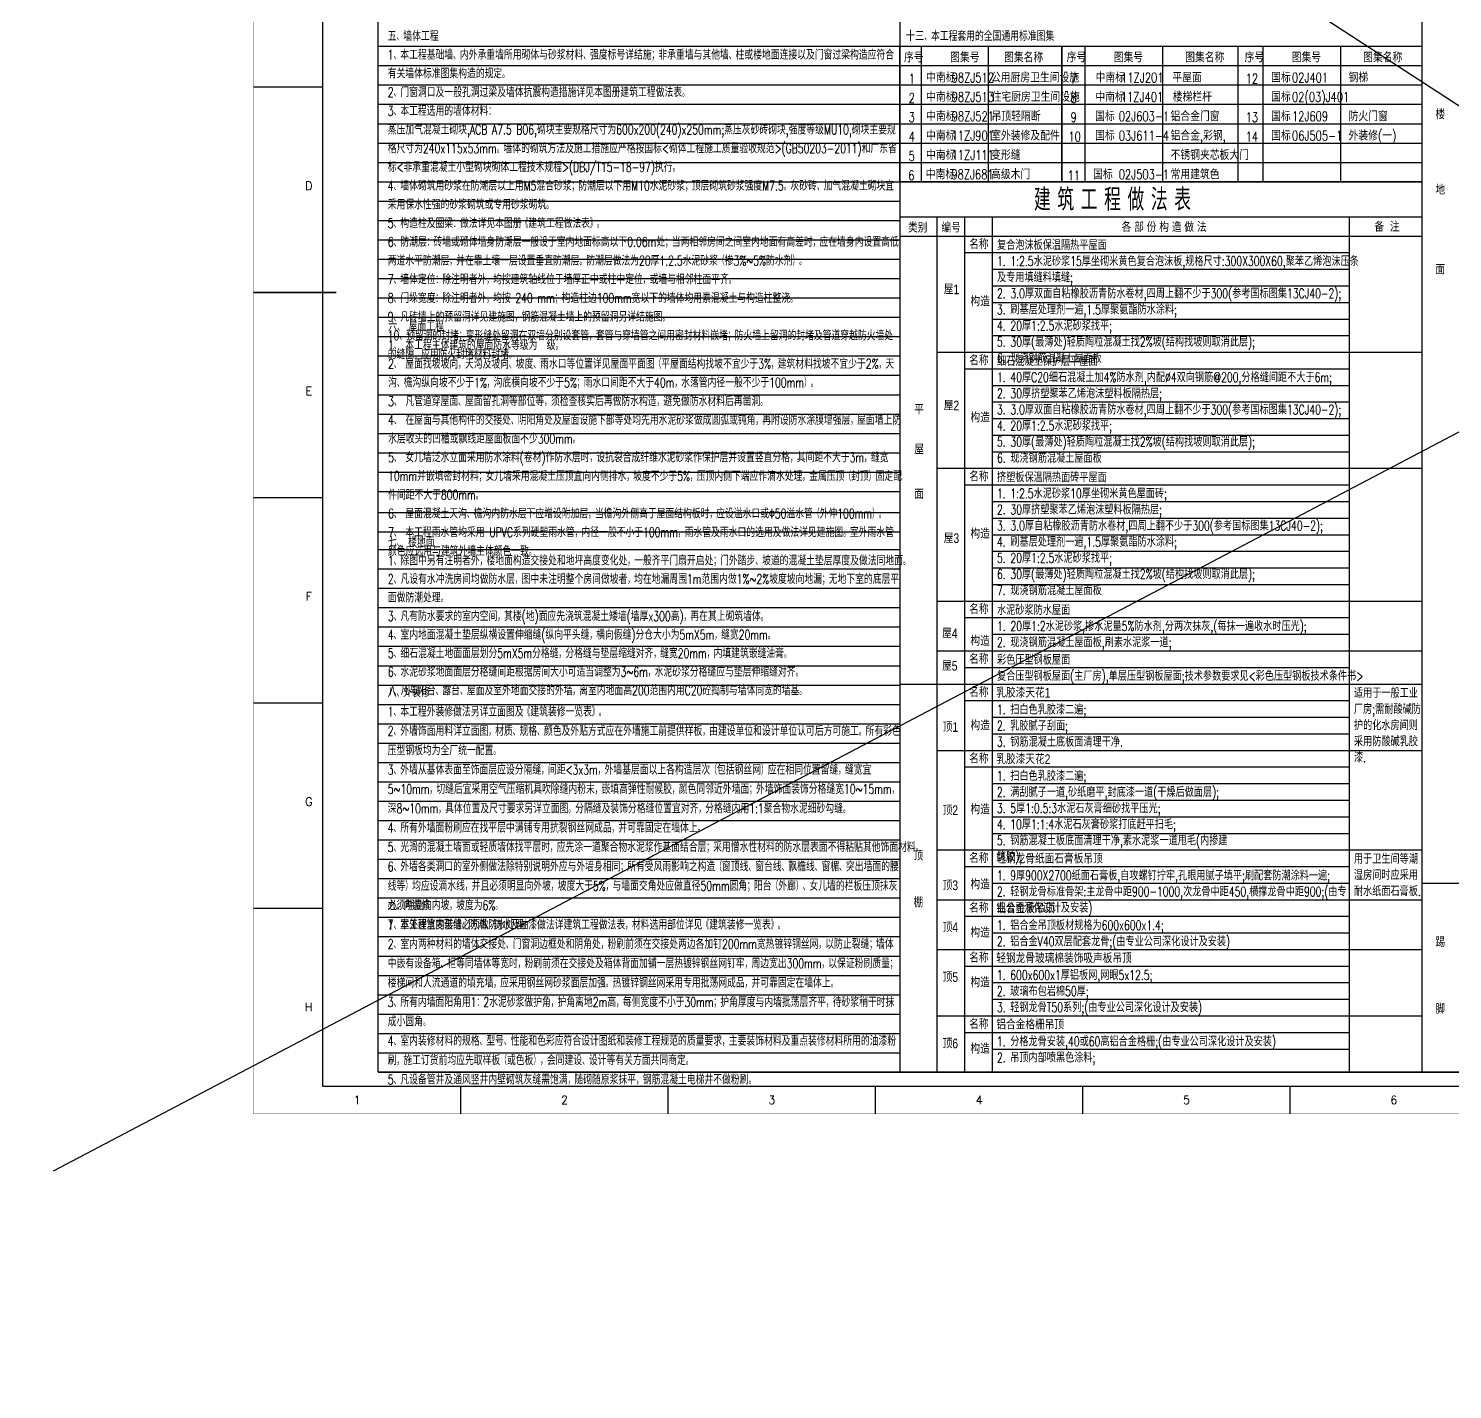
# Model space of a CAD drawing. Header units: millimetres. Extents: x 520869 to 643785, y -152849 to 11200.
# Drawn here: x 520869 to 572383, y -68973 to -19754 of the extents above; entities that cross this region are included whole.
import ezdxf
from ezdxf.enums import TextEntityAlignment as Align

# ---------------------------------------------------------------- set-up
doc = ezdxf.new("R2010")
doc.units = ezdxf.units.MM
doc.header["$LTSCALE"] = 1000
doc.layers.get('0').update_dxf_attribs({"color": 8})
for name, color, linetype in [('-人员定位', 6, 'Continuous'), ('55', 8, 'Continuous'), ('PUB_TEXT', 8, 'Continuous'), ('工程做法表', 8, 'Continuous')]:
    doc.layers.add(name, color=color, linetype=linetype)
doc.styles.add('BIGFONT', font='haiwenrs.shx', dxfattribs={"width": 0.8, "bigfont": 'haiwenhz.shx'})
doc.styles.add('HZ', font='geditxt.shx', dxfattribs={"width": 0.75, "bigfont": 'hzfs_1.shx'})
doc.styles.get("Standard").update_dxf_attribs({"font": 'txt', "bigfont": 'gbcbig.shx'})

# ---------------------------------------------------------------- blocks, each defined once
blk = doc.blocks.new('GEDI_WK_A11')
at = {"color": 3}
for p, q in [((25, 371.25), (0, 371.25)), ((25, 297), (0, 297)), ((25, 222.75), (0, 222.75)), ((25, 148.5), (0, 148.5)), ((25, 74.25), (0, 74.25)), ((75, 0), (75, 10)), ((150, 0), (150, 10)), ((225, 0), (225, 10)), ((300, 0), (300, 10)), ((375, 0), (375, 10))]:
    blk.add_line(p, q, dxfattribs=at)
blk.add_lwpolyline([(0, 0, 0.1, 0.1, 0), (1050, 0, 0.1, 0.1, 0), (1050, 594, 0.1, 0.1, 0), (0, 594, 0.1, 0.1, 0)], format="xyseb", close=True, dxfattribs=at)
blk.add_lwpolyline([(25, 10), (1040, 10), (1040, 584), (25, 584)], close=True, dxfattribs=at)
blk.add_lwpolyline([(30, 297, 0.5, 0.5, 0), (0, 297, 0.5, 0.5, 0)], format="xyseb", dxfattribs=at)
for s, p in [('D', (20, 334.12)), ('E', (20, 259.88)), ('F', (20, 185.62)), ('G', (20, 111.38)), ('H', (20, 37.12))]:
    blk.add_text(s, height=3, dxfattribs=at).set_placement(p, align=Align.CENTER)
for s, p in [('1', (37.5, 5)), ('2', (112.5, 5)), ('3', (187.5, 5)), ('4', (262.5, 5)), ('5', (337.5, 5)), ('6', (412.5, 5))]:
    blk.add_text(s, height=3, dxfattribs=at).set_placement(p, align=Align.MIDDLE)

msp = doc.modelspace()

# ---------------------------------------------------------------- linework, layer by layer
at = {"layer": '-人员定位'}
for p, q in [((520869.1, 11200.5), (643785.5, -68973.2)), ((521772.9, -61068.7), (643785.5, 3070.2))]:
    msp.add_line(p, q, dxfattribs=at)
at = {"layer": '55', "const_width": 12.8}
for points in [[(538098.8, -31107.8), (538167.2, -31107.8)], [(538098.8, -31349.2), (538167.2, -31349.2)], [(538132.1, -31107.8), (538132.1, -31349.2)], [(538193.6, -31107.8), (538261.9, -31107.8)], [(538193.6, -31349.2), (538261.9, -31349.2)], [(538226.8, -31107.8), (538226.8, -31349.2)]]:
    msp.add_lwpolyline(points, dxfattribs=at)
at = {"layer": '工程做法表'}
for p, q in [((553166.9, -20396.3), (553166.9, -25296.3)), ((555587.2, -20396.3), (555587.2, -25296.3)), ((559087, -20396.3), (559087, -25296.3)), ((561887.6, -20396.3), (561887.6, -25296.3)), ((565524.9, -20396.3), (565524.9, -25296.3)), ((568325.5, -20396.3), (568325.5, -25296.3)), ((552394.6, -25296.3), (571275.3, -25296.3))]:
    msp.add_line(p, q, dxfattribs=at)
at = {"layer": '工程做法表', "const_width": 50}
for points in [[(533509.7, -2196.3), (587438.4, -2196.3), (587438.4, -57496.3), (571275.3, -57496.3)], [(533509.7, -2196.3), (587438.4, -2196.3), (587438.4, -57496.3), (571275.3, -57496.3)], [(533514, -2196.3), (533514, -57496.3)], [(552394.6, -2196.3), (552394.6, -57496.3)], [(571275.3, -2196.3), (571275.3, -57496.3)], [(552394.6, -25296.3), (571275.3, -25296.3)], [(533509.7, -57496.3), (571275.3, -57496.3)]]:
    msp.add_lwpolyline(points, dxfattribs=at)
at = {"layer": '工程做法表'}
for points in [[(533509.7, -20396.3), (571275.3, -20396.3)], [(564613, -20396.3), (564613, -25296.3)], [(533509.7, -21096.3), (571275.3, -21096.3)], [(533509.7, -21796.3), (571275.3, -21796.3)], [(533509.7, -22496.3), (552394.6, -22496.3)], [(552394.6, -22496.3), (571275.3, -22496.3)], [(533509.7, -23196.3), (552394.6, -23196.3)], [(552394.6, -23196.3), (571275.3, -23196.3)], [(533509.7, -23896.3), (552394.6, -23896.3)], [(552394.6, -23896.3), (571275.3, -23896.3)], [(533509.7, -24596.3), (552394.6, -24596.3)], [(552394.6, -24596.3), (571275.3, -24596.3)], [(533509.7, -25296.3), (552394.6, -25296.3)], [(533509.7, -25996.3), (552394.6, -25996.3)], [(533509.7, -26696.3), (552394.6, -26696.3)], [(552394.6, -26559.9), (571275.3, -26559.9)], [(553732.6, -26559.9), (553732.6, -57496.3)], [(554732.6, -26559.9), (554732.6, -57496.3)], [(555732.6, -26559.9), (555732.6, -57496.3)], [(568648, -26559.9), (568648, -57496.3)], [(552394.6, -27259.9), (571275.3, -27259.9)], [(533509.7, -27396.3), (552394.6, -27396.3)], [(533509.7, -28096.3), (552394.6, -28096.3)], [(554732.6, -27859.9), (568648, -27859.9)], [(533509.7, -28796.3), (552394.6, -28796.3)], [(555732.6, -28459.9), (568648, -28459.9)], [(555732.6, -29059.9), (568648, -29059.9)], [(533509.7, -29496.3), (552394.6, -29496.3)], [(555732.6, -29659.9), (568648, -29659.9)], [(533509.7, -30196.3), (552394.6, -30196.3)], [(555732.6, -30259.9), (568648, -30259.9)], [(533509.7, -30896.3), (552394.6, -30896.3)], [(555732.6, -30859.9), (568648, -30859.9)], [(533509.7, -31596.3), (552394.6, -31596.3)], [(553732.6, -31459.9), (571275.3, -31459.9)], [(533509.7, -32296.3), (552394.6, -32296.3)], [(554732.6, -32059.9), (568648, -32059.9)], [(555732.6, -32659.9), (568648, -32659.9)], [(533509.7, -32996.3), (552394.6, -32996.3)], [(555732.6, -33259.9), (568648, -33259.9)], [(533509.7, -33696.3), (552394.6, -33696.3)], [(533509.7, -33696.3), (552394.6, -33696.3)], [(555732.6, -33859.9), (568648, -33859.9)], [(533509.7, -34396.3), (552394.6, -34396.3)], [(555732.6, -34459.9), (568648, -34459.9)], [(533509.7, -35096.3), (552394.6, -35096.3)], [(555732.6, -35059.9), (568648, -35059.9)], [(533509.7, -35796.3), (552394.6, -35796.3)], [(553732.6, -35659.9), (571275.3, -35659.9)], [(533509.7, -36496.3), (552394.6, -36496.3)], [(554732.6, -36259.9), (568648, -36259.9)], [(555732.6, -36859.9), (568648, -36859.9)], [(533509.7, -37261.1), (552394.6, -37261.1)], [(555732.6, -37459.9), (568648, -37459.9)], [(533509.7, -37961.1), (552394.6, -37961.1)], [(555732.6, -38059.9), (568648, -38059.9)], [(533509.7, -38596.3), (552394.6, -38596.3)], [(555732.6, -38659.9), (568648, -38659.9)], [(533509.7, -39296.3), (552394.6, -39296.3)], [(555732.6, -39259.9), (568648, -39259.9)], [(533509.7, -39996.3), (552394.6, -39996.3)], [(555732.6, -39859.9), (568648, -39859.9)], [(553732.6, -40459.9), (571275.3, -40459.9)], [(533509.7, -40696.3), (552394.6, -40696.3)], [(554732.6, -41059.9), (568648, -41059.9)], [(533509.7, -41396.3), (552394.6, -41396.3)], [(555732.6, -41659.9), (568648, -41659.9)], [(533509.7, -42096.3), (552394.6, -42096.3)], [(553732.6, -42259.9), (571275.3, -42259.9)], [(533509.7, -42796.3), (552394.6, -42796.3)], [(554732.6, -42859.9), (568648, -42859.9)], [(533509.7, -43496.3), (552394.6, -43496.3)], [(552394.6, -43459.9), (571275.3, -43459.9)], [(533509.7, -44196.3), (552394.6, -44196.3)], [(554732.6, -44059.9), (568648, -44059.9)], [(555732.6, -44659.9), (568648, -44659.9)], [(533509.7, -44896.3), (552394.6, -44896.3)], [(555732.6, -45259.9), (568648, -45259.9)], [(533509.7, -45596.3), (552394.6, -45596.3)], [(533509.7, -46296.3), (552394.6, -46296.3)], [(553732.6, -45859.9), (571275.3, -45859.9)], [(554732.6, -46459.9), (568648, -46459.9)], [(533509.7, -46996.3), (552394.6, -46996.3)], [(555732.6, -47059.9), (568648, -47059.9)], [(533509.7, -47696.3), (552394.6, -47696.3)], [(555732.6, -47659.9), (568648, -47659.9)], [(533509.7, -48396.3), (552394.6, -48396.3)], [(555732.6, -48259.9), (568648, -48259.9)], [(555732.6, -48859.9), (568648, -48859.9)], [(533509.7, -49096.3), (552394.6, -49096.3)], [(533509.7, -49796.3), (552394.6, -49796.3)], [(553732.6, -49459.9), (571275.3, -49459.9)], [(554732.6, -50059.9), (568648, -50059.9)], [(533509.7, -50496.3), (552394.6, -50496.3)], [(555732.6, -50659.9), (568648, -50659.9)], [(571275.3, -50659.9), (587438.4, -50659.9)], [(533509.7, -51196.3), (552394.6, -51196.3)], [(553732.6, -51259.9), (571275.3, -51259.9)], [(533505.5, -51896.3), (552394.6, -51896.3)], [(554732.6, -51859.9), (568648, -51859.9)], [(555732.6, -51859.9), (568648, -51859.9)], [(555732.6, -52459.9), (568648, -52459.9)], [(555732.6, -52459.9), (568648, -52459.9)], [(533509.7, -52596.3), (552394.6, -52596.3)], [(533509.7, -53296.3), (552394.6, -53296.3)], [(553732.6, -53059.9), (571275.3, -53059.9)], [(533509.7, -53996.3), (552394.6, -53996.3)], [(533509.7, -53996.3), (552394.6, -53996.3)], [(554732.6, -53659.9), (568648, -53659.9)], [(555732.6, -53659.9), (568648, -53659.9)], [(555732.6, -54259.9), (568648, -54259.9)], [(533509.7, -54696.3), (552394.6, -54696.3)], [(533509.7, -54696.3), (552394.6, -54696.3)], [(555732.6, -54859.9), (568648, -54859.9)], [(555732.6, -54859.9), (568648, -54859.9)], [(533509.7, -55396.3), (552394.6, -55396.3)], [(553732.6, -55459.9), (571275.3, -55459.9)], [(533509.7, -56096.3), (552394.6, -56096.3)], [(554732.6, -56059.9), (568648, -56059.9)], [(555732.6, -56059.9), (568648, -56059.9)], [(555732.6, -56659.9), (568648, -56659.9)], [(533509.7, -56796.3), (552394.6, -56796.3)]]:
    msp.add_lwpolyline(points, dxfattribs=at)
for points in [[(552394.6, -20396.3), (558254, -20396.3), (558254, -25296.3), (552394.6, -25296.3)], [(558254, -20396.3), (571275.3, -20396.3), (571275.3, -25296.3), (558254, -25296.3)]]:
    msp.add_lwpolyline(points, close=True, dxfattribs=at)

# ---------------------------------------------------------------- block references
at = {"xscale": 100, "yscale": 100, "zscale": 100}
msp.add_blockref('GEDI_WK_A11', (529009.7, -59001.6), dxfattribs=at)

# ---------------------------------------------------------------- texts
at = {"layer": 'PUB_TEXT', "linetype": 'Continuous'}
for s, style, width, p in [('序号', 'HZ', 0.75, (552541.4, -20974.7)), ('图集号', 'HZ', 0.75, (554208.4, -20974.7)), ('图集名称', 'HZ', 0.75, (556159.4, -20974.7)), ('序号', 'HZ', 0.75, (558425.2, -20974.7)), ('图集号', 'HZ', 0.75, (560128.6, -20974.7)), ('图集名称', 'HZ', 0.75, (562713.2, -20974.7)), ('序号', 'HZ', 0.75, (564863, -20974.7)), ('图集号', 'HZ', 0.75, (566566.4, -20974.7)), ('图集名称', 'HZ', 0.75, (569151.1, -20974.7)), ('1', 'HZ', 0.75, (552709.3, -21739.5)), ('中南标', 'HZ', 0.75, (553340.6, -21703.7)), ('98ZJ512', 'HZ', 0.75, (554265.9, -21703.7)), ('公用厨房卫生间设施', 'HZ', 0.75, (555684.7, -21703.7)), ('7', 'HZ', 0.75, (558568.7, -21739.5)), ('中南标', 'HZ', 0.75, (559472.2, -21703.7)), ('11ZJ201', 'HZ', 0.75, (560397.5, -21703.7)), ('平屋面', 'HZ', 0.75, (562248.7, -21703.7)), ('12', 'HZ', 0.75, (564898.1, -21739.5)), ('国标', 'HZ', 0.75, (565821.6, -21703.7)), ('02J401', 'HZ', 0.75, (566577, -21703.7)), ('钢梯', 'HZ', 0.75, (568622.2, -21703.7)), ('2', 'HZ', 0.75, (552709.3, -22439.5)), ('中南标', 'HZ', 0.75, (553340.6, -22403.7)), ('98ZJ513', 'HZ', 0.75, (554265.9, -22403.7)), ('住宅厨房卫生间设施', 'HZ', 0.75, (555709.4, -22403.7)), ('8', 'HZ', 0.75, (558567.7, -22439.5)), ('中南标', 'HZ', 0.75, (559462.7, -22403.7)), ('11ZJ401', 'HZ', 0.75, (560387.9, -22403.7)), ('楼梯栏杆', 'HZ', 0.75, (562263.2, -22403.7)), ('国标', 'HZ', 0.75, (565821.6, -22403.7)), ('02(03)J401', 'HZ', 0.75, (566577, -22403.7)), ('3', 'HZ', 0.75, (552709.3, -23139.5)), ('中南标', 'HZ', 0.75, (553340.6, -23103.7)), ('98ZJ521', 'HZ', 0.75, (554265.9, -23103.7)), ('吊顶轻隔断', 'HZ', 0.75, (555709.4, -23103.7)), ('9', 'HZ', 0.75, (558567.7, -23139.5)), ('国标', 'HZ', 0.75, (559455.9, -23103.7)), ('02J603-1', 'HZ', 0.75, (560309, -23103.7)), ('铝合金门窗', 'HZ', 0.75, (562184.3, -23103.7)), ('13', 'HZ', 0.75, (564898.1, -23139.5)), ('国标', 'HZ', 0.75, (565821.6, -23103.7)), ('12J609', 'HZ', 0.75, (566577, -23103.7)), ('防火门窗', 'HZ', 0.75, (568622.2, -23103.7)), ('4', 'HZ', 0.75, (552709.3, -23839.5)), ('中南标', 'HZ', 0.75, (553337.7, -23803.7)), ('11ZJ901', 'HZ', 0.75, (554263, -23803.7)), ('室外装修及配件', 'HZ', 0.75, (555693.6, -23803.7)), ('10', 'HZ', 0.75, (558489.7, -23839.5)), ('国标', 'HZ', 0.75, (559455.9, -23803.7)), ('03J611-4', 'HZ', 0.75, (560309, -23803.7)), ('铝合金,彩钢,', 'HZ', 0.75, (562184.3, -23803.7)), ('14', 'HZ', 0.75, (564898.1, -23839.5)), ('国标', 'HZ', 0.75, (565821.6, -23803.7)), ('06J505-1', 'HZ', 0.75, (566577, -23803.7)), ('外装修(一)', 'HZ', 0.75, (568622.2, -23803.7)), ('5', 'HZ', 0.75, (552709.3, -24539.5)), ('中南标', 'HZ', 0.75, (553337.7, -24503.7)), ('11ZJ111', 'HZ', 0.75, (554263, -24503.7)), ('变形缝', 'HZ', 0.75, (555693.6, -24503.7)), ('不锈钢夹芯板大门', 'HZ', 0.75, (562184.3, -24503.7)), ('6', 'HZ', 0.75, (552693.1, -25239.5)), ('中南标', 'HZ', 0.75, (553328.6, -25203.7)), ('98ZJ681', 'HZ', 0.75, (554253.9, -25203.7)), ('高级木门', 'HZ', 0.75, (555689.2, -25203.7)), ('11', 'HZ', 0.75, (558460.2, -25239.5)), ('国标', 'HZ', 0.75, (559383.8, -25203.7)), ('02J503-1', 'HZ', 0.75, (560309, -25203.7)), ('常用建筑色', 'HZ', 0.75, (562184.3, -25203.7)), ('各 部 份 构 造 做 法', 'BIGFONT', 0.8, (560412.4, -27111.6)), ('构造', 'HZ', 0.8, (554945.2, -29797.2)), ('构造', 'BIGFONT', 0.8, (554945.2, -33997.2)), ('构造', 'BIGFONT', 0.8, (554945.2, -38197.2)), ('构造', 'BIGFONT', 0.8, (554945.2, -42077.7)), ('乳胶漆天花1', 'BIGFONT', 0.8, (555879.7, -43950)), ('构造', 'BIGFONT', 0.8, (554945.2, -45135.8)), ('乳胶漆天花2', 'BIGFONT', 0.8, (555879.7, -46350)), ('构造', 'BIGFONT', 0.8, (554945.2, -48169.5)), ('轻钢龙骨纸面石膏板吊顶', 'BIGFONT', 0.8, (555879.7, -49950)), ('构造', 'BIGFONT', 0.8, (554945.2, -50881.5)), ('铝合金板吊顶', 'BIGFONT', 0.8, (555879.7, -51750)), ('构造', 'BIGFONT', 0.8, (554945.2, -52624.8)), ('轻钢龙骨玻璃棉装饰吸声板吊顶', 'BIGFONT', 0.8, (555879.7, -53550)), ('构造', 'BIGFONT', 0.8, (554945.2, -54424.8)), ('铝合金格栅吊顶', 'BIGFONT', 0.8, (555879.7, -55950)), ('构造', 'BIGFONT', 0.8, (554945.2, -56824.8))]:
    msp.add_text(s, height=350, dxfattribs=dict(at, style=style, width=width)).set_placement(p)
at = {"layer": 'PUB_TEXT', "linetype": 'Continuous', "style": 'BIGFONT', "width": 0.8}
for s, p in [('楼', (571940.6, -23034.1)), ('地', (571940.6, -25761.4)), ('类别', (553035.9, -27130.8)), ('编号', (554244.2, -27130.8)), ('备  注', (570013.3, -27100)), ('名称', (555248.7, -27730.8)), ('面', (571940.6, -28646.4)), ('屋1', (554258.6, -29362)), ('名称', (555248.7, -31930.8)), ('平', (553087.4, -33709.8)), ('屋2', (554258.6, -33562)), ('屋', (553087.4, -35149.1)), ('名称', (555248.7, -36130.8)), ('面', (553087.4, -36766.9)), ('屋3', (554258.6, -38362)), ('名称', (555248.7, -40930.8)), ('屋4', (554197.1, -41806.7)), ('屋5', (554197.1, -42976.6)), ('名称', (555248.7, -42730.8)), ('名称', (555248.7, -43930.8)), ('顶1', (554218.1, -45189.6)), ('名称', (555248.7, -46330.8)), ('顶2', (554218.1, -48201.5)), ('顶', (553060, -49841.3)), ('名称', (555248.7, -49930.8)), ('顶3', (554218.1, -50913.5)), ('棚', (553060, -51529.9)), ('名称', (555248.7, -51730.8)), ('顶4', (554218.1, -52432.9)), ('踢', (571940.6, -52970.8)), ('名称', (555248.7, -53530.8)), ('顶5', (554218.1, -54232.9)), ('脚', (571940.6, -55383.3)), ('名称', (555248.7, -55930.8)), ('顶6', (554218.1, -56632.9))]:
    msp.add_text(s, height=350, dxfattribs=at).set_placement(p, align=Align.CENTER)
at = {"layer": 'PUB_TEXT', "style": 'BIGFONT', "width": 0.8}
msp.add_text('建 筑 工 程 做 法 表 ', height=800, dxfattribs=at).set_placement((557239.9, -26342.9))
at = {"layer": 'PUB_TEXT', "linetype": 'Continuous', "char_height": 350, "attachment_point": 1}
for s, insert, width, line_spacing_factor, style in [('{\\W0.7;五\\Fgbenor,gbcbig|c134;、\\Fgeditxt,dxt|c134;墙体工程\\P1\\Fgbenor,gbcbig|c134;、\\Fgeditxt,dxt|c134;本工程基础墙\\Fgbenor,gbcbig|c134;、\\Fgeditxt,dxt|c134;内外承重墙所用砌体与砂浆材料\\Fgbenor,gbcbig|c134;、\\Fgeditxt,dxt|c134;强度标号详结施\\Fgbenor,gbcbig|c134;；\\Fgeditxt,dxt|c134;非承重墙与其他墙\\Fgbenor,gbcbig|c134;、\\Fgeditxt,dxt|c134;柱或楼地面连接以及门窗过梁构造应符合有关墙体标准图集构造的规定\\Fgbenor,gbcbig|c134;。\\Fgeditxt,dxt|c134;\\P2\\Fgbenor,gbcbig|c134;、\\Fgeditxt,dxt|c134;门窗洞口及一般孔洞过梁及墙体抗震构造措施详见本图册建筑工程做法表\\Fgbenor,gbcbig|c134;。\\Fgeditxt,dxt|c134;\\P3\\Fgbenor,gbcbig|c134;、\\Fgeditxt,dxt|c134;本工程选用的墙体材料\\Fgbenor,gbcbig|c134;：\\Fgeditxt,dxt|c134;\\P\\C6;蒸压加气混凝土砌块,ACB A7.5 B06,砌块主要规格尺寸为600x200(240)x250mm;蒸压灰砂砖砌块,强度等级MU10,砌块主要规格尺寸为240x115x53mm\\Fgbenor,gbcbig|c134;。\\Fgeditxt,dxt|c134;\\C256;墙体的砌筑方法及施工措施应严格按国标<砌体工程施工质量验收规范>(GB50203-2011)和广东省标<非承重混凝土小型砌块砌体工程技术规程>(DBJ/T15-18-97)执行\\Fgbenor,gbcbig|c134;。\\Fgeditxt,dxt|c134;\\P4\\Fgbenor,gbcbig|c134;、\\Fgeditxt,dxt|c134;墙体砌筑用砂浆在防潮层以上用M5混合砂浆\\Fgbenor,gbcbig|c134;；\\Fgeditxt,dxt|c134;防潮层以下用M10水泥砂浆\\Fgbenor,gbcbig|c134;；\\Fgeditxt,dxt|c134;顶层砌筑砂浆强度M7.5\\Fgbenor,gbcbig|c134;。\\Fgeditxt,dxt|c134;灰砂砖\\Fgbenor,gbcbig|c134;、\\Fgeditxt,dxt|c134;加气混凝土砌块宜采用保水性强的砂浆砌筑或专用砂浆砌筑\\Fgbenor,gbcbig|c134;。\\Fgeditxt,dxt|c134;\\P5\\Fgbenor,gbcbig|c134;、\\Fgeditxt,dxt|c134;构造柱及圈梁\\Fgbenor,gbcbig|c134;：\\Fgeditxt,dxt|c134;做法详见本图册\\Fgbenor,gbcbig|c134;《\\Fgeditxt,dxt|c134;建筑工程做法表\\Fgbenor,gbcbig|c134;》。\\Fgeditxt,dxt|c134;\\P6\\Fgbenor,gbcbig|c134;、\\Fgeditxt,dxt|c134;防潮层\\Fgbenor,gbcbig|c134;：\\Fgeditxt,dxt|c134;砖墙或砌体墙身防潮层一般设于室内地面标高以下0.06m处\\Fgbenor,gbcbig|c134;；\\Fgeditxt,dxt|c134;当两相邻房间之间室内地面有高差时\\Fgbenor,gbcbig|c134;，\\Fgeditxt,dxt|c134;应在墙身内设置高低两道水平防潮层\\Fgbenor,gbcbig|c134;，\\Fgeditxt,dxt|c134;并在靠土壤一层设置垂直防潮层\\Fgbenor,gbcbig|c134;。\\Fgeditxt,dxt|c134;防潮层做法为20厚1:2.5水泥砂浆\\Fgbenor,gbcbig|c134;（\\Fgeditxt,dxt|c134;掺3%~5%防水剂\\Fgbenor,gbcbig|c134;）。\\Fgeditxt,dxt|c134;\\P7\\Fgbenor,gbcbig|c134;、\\Fgeditxt,dxt|c134;墙体定位\\Fgbenor,gbcbig|c134;：\\Fgeditxt,dxt|c134;除注明者外\\Fgbenor,gbcbig|c134;，\\Fgeditxt,dxt|c134;均按建筑轴线位于墙厚正中或柱中定位\\Fgbenor,gbcbig|c134;，\\Fgeditxt,dxt|c134;或墙与相邻柱面平齐\\Fgbenor,gbcbig|c134;。\\Fgeditxt,dxt|c134;\\P8\\Fgbenor,gbcbig|c134;、\\Fgeditxt,dxt|c134;门垛宽度\\Fgbenor,gbcbig|c134;：\\Fgeditxt,dxt|c134;除注明者外\\Fgbenor,gbcbig|c134;，\\Fgeditxt,dxt|c134;均按 \\C6;240 \\C256;mm\\Fgbenor,gbcbig|c134;；\\Fgeditxt,dxt|c134;构造柱边100mm宽以下的墙体均用素混凝土与构造柱整浇\\Fgbenor,gbcbig|c134;。\\Fgeditxt,dxt|c134;\\P9\\Fgbenor,gbcbig|c134;、\\Fgeditxt,dxt|c134;凡砖墙上的预留洞详见建施图\\Fgbenor,gbcbig|c134;，\\Fgeditxt,dxt|c134;钢筋混凝土墙上的预留洞另详结施图\\Fgbenor,gbcbig|c134;。\\Fgeditxt,dxt|c134;\\P10\\Fgbenor,gbcbig|c134;、\\Fgeditxt,dxt|c134;预留洞的封堵\\Fgbenor,gbcbig|c134;：\\Fgeditxt,dxt|c134;变形缝处留洞在双墙分别设套管\\Fgbenor,gbcbig|c134;，\\Fgeditxt,dxt|c134;套管与穿墙管之间用密封材料嵌堵\\Fgbenor,gbcbig|c134;；\\Fgeditxt,dxt|c134;防火墙上留洞的封堵及管道穿越防火墙处的缝隙\\Fgbenor,gbcbig|c134;，\\Fgeditxt,dxt|c134;应用防火封堵材料封堵\\Fgbenor,gbcbig|c134;。}', (533865.9, -19851.8), 18528.702, 1.16, 'BIGFONT'), ('{\\W0.7;十三\\Fgbenor,gbcbig|c134;、\\Fgeditxt,dxt|c134;本工程套用的全国通用标准图集}', (552611.2, -19851.8), 21366.652, 1.2, 'HZ'), ('{\\W0.7;六\\Fgbenor,gbcbig|c134;、\\Fgeditxt,dxt|c134; 屋面工程\\P1\\Fgbenor,gbcbig|c134;、\\Fgeditxt,dxt|c134; 本工程主体建筑的屋面防水等级为  级\\Fgbenor,gbcbig|c134;。\\Fgeditxt,dxt|c134;\\P2\\Fgbenor,gbcbig|c134;、\\Fgeditxt,dxt|c134; 屋面找坡坡向\\Fgbenor,gbcbig|c134;，\\Fgeditxt,dxt|c134;天沟及坡向\\Fgbenor,gbcbig|c134;、\\Fgeditxt,dxt|c134;坡度\\Fgbenor,gbcbig|c134;、\\Fgeditxt,dxt|c134;雨水口等位置详见屋面平面图\\Fgbenor,gbcbig|c134;（\\Fgeditxt,dxt|c134;平屋面结构找坡不宜少于3%\\Fgbenor,gbcbig|c134;，\\Fgeditxt,dxt|c134;建筑材料找坡不宜少于2%\\Fgbenor,gbcbig|c134;，\\Fgeditxt,dxt|c134;天沟\\Fgbenor,gbcbig|c134;、\\Fgeditxt,dxt|c134;檐沟纵向坡不少于1%\\Fgbenor,gbcbig|c134;，\\Fgeditxt,dxt|c134;沟底横向坡不少于5%\\Fgbenor,gbcbig|c134;；\\Fgeditxt,dxt|c134;雨水口间距不大于40m\\Fgbenor,gbcbig|c134;，\\Fgeditxt,dxt|c134;水落管内径一般不少于100mm\\Fgbenor,gbcbig|c134;）。\\Fgeditxt,dxt|c134;\\P3\\Fgbenor,gbcbig|c134;、\\Fgeditxt,dxt|c134; 凡管道穿屋面\\Fgbenor,gbcbig|c134;、\\Fgeditxt,dxt|c134;屋面留孔洞等部位等\\Fgbenor,gbcbig|c134;，\\Fgeditxt,dxt|c134;须检查核实后再做防水构造\\Fgbenor,gbcbig|c134;，\\Fgeditxt,dxt|c134;避免做防水材料后再凿洞\\Fgbenor,gbcbig|c134;。\\Fgeditxt,dxt|c134;\\P4\\Fgbenor,gbcbig|c134;、\\Fgeditxt,dxt|c134; 在屋面与其他构件的交接处\\Fgbenor,gbcbig|c134;、\\Fgeditxt,dxt|c134;阴阳角处及屋面设施下部等处均先用水泥砂浆做成圆弧或钝角\\Fgbenor,gbcbig|c134;，\\Fgeditxt,dxt|c134;再附设防水涂膜增强层\\Fgbenor,gbcbig|c134;，\\Fgeditxt,dxt|c134;屋面墙上防水层收头的凹槽或飘线距屋面板面不少300mm\\Fgbenor,gbcbig|c134;。\\Fgeditxt,dxt|c134;\\P5\\Fgbenor,gbcbig|c134;、\\Fgeditxt,dxt|c134; 女儿墙泛水立面采用防水涂料(卷材)作防水层时\\Fgbenor,gbcbig|c134;，\\Fgeditxt,dxt|c134;设抗裂合成纤维水泥砂浆作保护层并设置竖直分格\\Fgbenor,gbcbig|c134;，\\Fgeditxt,dxt|c134;其间距不大于3m\\Fgbenor,gbcbig|c134;，\\Fgeditxt,dxt|c134;缝宽10mm并嵌填密封材料\\Fgbenor,gbcbig|c134;；\\Fgeditxt,dxt|c134;女儿墙采用混凝土压顶宜向内侧排水\\Fgbenor,gbcbig|c134;，\\Fgeditxt,dxt|c134;坡度不少于5%\\Fgbenor,gbcbig|c134;，\\Fgeditxt,dxt|c134;压顶内侧下端应作滴水处理\\Fgbenor,gbcbig|c134;。\\Fgeditxt,dxt|c134;金属压顶\\Fgbenor,gbcbig|c134;（\\Fgeditxt,dxt|c134;封顶\\Fgbenor,gbcbig|c134;）\\Fgeditxt,dxt|c134;固定配件间距不大于800mm\\Fgbenor,gbcbig|c134;。\\Fgeditxt,dxt|c134; \\P6\\Fgbenor,gbcbig|c134;、\\Fgeditxt,dxt|c134; 屋面混凝土天沟\\Fgbenor,gbcbig|c134;、\\Fgeditxt,dxt|c134;檐沟内防水层下应增设附加层\\Fgbenor,gbcbig|c134;，\\Fgeditxt,dxt|c134;当檐沟外侧高于屋面结构板时\\Fgbenor,gbcbig|c134;，\\Fgeditxt,dxt|c134;应设溢水口或Φ50溢水管\\Fgbenor,gbcbig|c134;（\\Fgeditxt,dxt|c134;外伸100mm\\Fgbenor,gbcbig|c134;）。\\Fgeditxt,dxt|c134;\\P7\\Fgbenor,gbcbig|c134;、\\Fgeditxt,dxt|c134; 本工程雨水管均采用 \\C6;UPVC系列硬塑雨水管\\Fgbenor,gbcbig|c134;\\C256;，\\Fgeditxt,dxt|c134;内径一般不小于100mm\\Fgbenor,gbcbig|c134;，\\Fgeditxt,dxt|c134;雨水管及雨水口的选用及做法详见建施图\\Fgbenor,gbcbig|c134;。\\Fgeditxt,dxt|c134;室外雨水管颜色应选用与建筑外墙主体颜色一致\\Fgbenor,gbcbig|c134;。}', (533878.7, -30351.8), 18532.97, 1.16, 'HZ'), ('{\\W0.7;七\\Fgbenor,gbcbig|c134;、\\Fgeditxt,dxt|c134; 楼地面\\P1\\Fgbenor,gbcbig|c134;、\\Fgeditxt,dxt|c134;除图中另有注明者外\\Fgbenor,gbcbig|c134;，\\Fgeditxt,dxt|c134;楼地面构造交接处和地坪高度变化处\\Fgbenor,gbcbig|c134;，\\Fgeditxt,dxt|c134;一般齐平门扇开启处\\Fgbenor,gbcbig|c134;；\\Fgeditxt,dxt|c134;门外踏步\\Fgbenor,gbcbig|c134;、\\Fgeditxt,dxt|c134;坡道的混凝土垫层厚度及做法同地面\\Fgbenor,gbcbig|c134;。\\Fgeditxt,dxt|c134;\\P2\\Fgbenor,gbcbig|c134;、\\Fgeditxt,dxt|c134;凡设有水冲洗房间均做防水层\\Fgbenor,gbcbig|c134;，\\Fgeditxt,dxt|c134;图中未注明整个房间做坡者\\Fgbenor,gbcbig|c134;，\\Fgeditxt,dxt|c134;均在地漏周围1m范围内做1%~2%坡度坡向地漏\\Fgbenor,gbcbig|c134;；\\Fgeditxt,dxt|c134;无地下室的底层平面做防潮处理\\Fgbenor,gbcbig|c134;。\\Fgeditxt,dxt|c134;\\P3\\Fgbenor,gbcbig|c134;、\\Fgeditxt,dxt|c134;凡有防水要求的室内空间\\Fgbenor,gbcbig|c134;，\\Fgeditxt,dxt|c134;其楼(地)面应先浇筑混凝土矮墙(墙厚x300高)\\Fgbenor,gbcbig|c134;，\\Fgeditxt,dxt|c134;再在其上砌筑墙体\\Fgbenor,gbcbig|c134;。\\Fgeditxt,dxt|c134;\\P4\\Fgbenor,gbcbig|c134;、\\Fgeditxt,dxt|c134;室内地面混凝土垫层纵横设置伸缩缝(纵向平头缝\\Fgbenor,gbcbig|c134;，\\Fgeditxt,dxt|c134;横向假缝)分仓大小为5mX5m\\Fgbenor,gbcbig|c134;，\\Fgeditxt,dxt|c134;缝宽20mm\\Fgbenor,gbcbig|c134;。\\Fgeditxt,dxt|c134;\\P5\\Fgbenor,gbcbig|c134;、\\Fgeditxt,dxt|c134;细石混凝土地面面层划分5mX5m分格缝\\Fgbenor,gbcbig|c134;，\\Fgeditxt,dxt|c134;分格缝与垫层缩缝对齐\\Fgbenor,gbcbig|c134;，\\Fgeditxt,dxt|c134;缝宽20mm\\Fgbenor,gbcbig|c134;，\\Fgeditxt,dxt|c134;内填建筑嵌缝油膏\\Fgbenor,gbcbig|c134;。\\Fgeditxt,dxt|c134;\\P6\\Fgbenor,gbcbig|c134;、\\Fgeditxt,dxt|c134;水泥砂浆地面面层分格缝间距根据房间大小可适当调整为3~6m\\Fgbenor,gbcbig|c134;，\\Fgeditxt,dxt|c134;水泥砂浆分格缝应与垫层伸缩缝对齐\\Fgbenor,gbcbig|c134;。\\Fgeditxt,dxt|c134;\\P7\\Fgbenor,gbcbig|c134;、\\Fgeditxt,dxt|c134;凡与阳台\\Fgbenor,gbcbig|c134;、\\Fgeditxt,dxt|c134;露台\\Fgbenor,gbcbig|c134;、\\Fgeditxt,dxt|c134;屋面及室外地面交接的外墙\\Fgbenor,gbcbig|c134;，\\Fgeditxt,dxt|c134;离室内地面高200范围内用C20砼捣制与墙体同宽的墙基\\Fgbenor,gbcbig|c134;。}', (533870.2, -38147.4), 18587.731, 1.15, 'BIGFONT'), ('{\\W0.7;八\\Fgbenor,gbcbig|c134;、\\Fgeditxt,dxt|c134;外装修\\P1\\Fgbenor,gbcbig|c134;、\\Fgeditxt,dxt|c134;本工程外装修做法另详立面图及\\Fgbenor,gbcbig|c134;《\\Fgeditxt,dxt|c134;建筑装修一览表\\Fgbenor,gbcbig|c134;》。\\Fgeditxt,dxt|c134;\\P2\\Fgbenor,gbcbig|c134;、\\Fgeditxt,dxt|c134;外墙饰面用料详立面图\\Fgbenor,gbcbig|c134;，\\Fgeditxt,dxt|c134;材质\\Fgbenor,gbcbig|c134;、\\Fgeditxt,dxt|c134;规格\\Fgbenor,gbcbig|c134;、\\Fgeditxt,dxt|c134;颜色及外贴方式应在外墙施工前提供样板\\Fgbenor,gbcbig|c134;，\\Fgeditxt,dxt|c134;由建设单位和设计单位认可后方可施工\\Fgbenor,gbcbig|c134;。\\Fgeditxt,dxt|c134;所有彩色压型钢板均为全厂统一配置\\Fgbenor,gbcbig|c134;。\\Fgeditxt,dxt|c134;\\P3\\Fgbenor,gbcbig|c134;、\\Fgeditxt,dxt|c134;外墙从基体表面至饰面层应设分隔缝\\Fgbenor,gbcbig|c134;，\\Fgeditxt,dxt|c134;间距<3x3m\\Fgbenor,gbcbig|c134;，\\Fgeditxt,dxt|c134;外墙基层面以上各构造层次\\Fgbenor,gbcbig|c134;（\\Fgeditxt,dxt|c134;包括钢丝网\\Fgbenor,gbcbig|c134;）\\Fgeditxt,dxt|c134;应在相同位置留缝\\Fgbenor,gbcbig|c134;，\\Fgeditxt,dxt|c134;缝宽宜5~10mm\\Fgbenor,gbcbig|c134;，\\Fgeditxt,dxt|c134;切缝后宜采用空气压缩机具吹除缝内粉末\\Fgbenor,gbcbig|c134;，\\Fgeditxt,dxt|c134;嵌填高弹性耐候胶\\Fgbenor,gbcbig|c134;，\\Fgeditxt,dxt|c134;颜色同邻近外墙面\\Fgbenor,gbcbig|c134;；\\Fgeditxt,dxt|c134;外墙饰面装饰分格缝宽10~15mm\\Fgbenor,gbcbig|c134;，\\Fgeditxt,dxt|c134;深8~10mm\\Fgbenor,gbcbig|c134;，\\Fgeditxt,dxt|c134;具体位置及尺寸要求另详立面图\\Fgbenor,gbcbig|c134;。\\Fgeditxt,dxt|c134;分隔缝及装饰分格缝位置宜对齐\\Fgbenor,gbcbig|c134;，\\Fgeditxt,dxt|c134;分格缝内用1:1聚合物水泥细砂勾缝\\Fgbenor,gbcbig|c134;。\\P\\Fgeditxt,dxt|c134;4\\Fgbenor,gbcbig|c134;、\\Fgeditxt,dxt|c134;所有外墙面粉刷应在找平层中满铺专用抗裂钢丝网成品\\Fgbenor,gbcbig|c134;，\\Fgeditxt,dxt|c134;并可靠固定在墙体上\\Fgbenor,gbcbig|c134;。\\Fgeditxt,dxt|c134;\\P5\\Fgbenor,gbcbig|c134;、\\Fgeditxt,dxt|c134;光滑的混凝土墙面或轻质墙体找平层时\\Fgbenor,gbcbig|c134;，\\Fgeditxt,dxt|c134;应先涂一道聚合物水泥浆作基面结合层\\Fgbenor,gbcbig|c134;；\\Fgeditxt,dxt|c134;采用憎水性材料的防水层表面不得粘贴其他饰面材料\\Fgbenor,gbcbig|c134;。\\Fgeditxt,dxt|c134;\\P6\\Fgbenor,gbcbig|c134;、\\Fgeditxt,dxt|c134;外墙各类洞口的室外侧做法除特别说明外应与外墙身相同\\Fgbenor,gbcbig|c134;；\\Fgeditxt,dxt|c134;所有受风雨影响之构造\\Fgbenor,gbcbig|c134;（\\Fgeditxt,dxt|c134;窗顶线\\Fgbenor,gbcbig|c134;、\\Fgeditxt,dxt|c134;窗台线\\Fgbenor,gbcbig|c134;、\\Fgeditxt,dxt|c134;飘檐线\\Fgbenor,gbcbig|c134;、\\Fgeditxt,dxt|c134;窗楣\\Fgbenor,gbcbig|c134;、\\Fgeditxt,dxt|c134;突出墙面的腰线等\\Fgbenor,gbcbig|c134;）\\Fgeditxt,dxt|c134;均应设滴水线\\Fgbenor,gbcbig|c134;，\\Fgeditxt,dxt|c134;并且必须明显向外坡\\Fgbenor,gbcbig|c134;，\\Fgeditxt,dxt|c134;坡度大于5%\\Fgbenor,gbcbig|c134;，\\Fgeditxt,dxt|c134;与墙面交角处应做直径50mm圆角\\Fgbenor,gbcbig|c134;；\\Fgeditxt,dxt|c134;阳台\\Fgbenor,gbcbig|c134;（\\Fgeditxt,dxt|c134;外廊\\Fgbenor,gbcbig|c134;）、\\Fgeditxt,dxt|c134;女儿墙的栏板压顶抹灰必须明显向内坡\\Fgbenor,gbcbig|c134;，\\Fgeditxt,dxt|c134;坡度为6%\\Fgbenor,gbcbig|c134;。\\Fgeditxt,dxt|c134;\\P7\\Fgbenor,gbcbig|c134;、\\Fgeditxt,dxt|c134;室外建筑变形缝必须做防水处理\\Fgbenor,gbcbig|c134;。}', (533864.5, -43583.4), 18528.702, 1.2, 'BIGFONT'), ('{\\W0.7;九\\Fgbenor,gbcbig|c134;、\\Fgeditxt,dxt|c134;内装修\\P1\\Fgbenor,gbcbig|c134;、\\Fgeditxt,dxt|c134;本工程室内装修\\Fgbenor,gbcbig|c134;、\\Fgeditxt,dxt|c134;防潮\\Fgbenor,gbcbig|c134;、\\Fgeditxt,dxt|c134;防水及油漆做法详建筑工程做法表\\Fgbenor,gbcbig|c134;，\\Fgeditxt,dxt|c134;材料选用部位详见\\Fgbenor,gbcbig|c134;《\\Fgeditxt,dxt|c134;建筑装修一览表\\Fgbenor,gbcbig|c134;》。\\Fgeditxt,dxt|c134;\\P2\\Fgbenor,gbcbig|c134;、\\Fgeditxt,dxt|c134;室内两种材料的墙体交接处\\Fgbenor,gbcbig|c134;、\\Fgeditxt,dxt|c134;门窗洞边框处和阴角处\\Fgbenor,gbcbig|c134;，\\Fgeditxt,dxt|c134;粉刷前须在交接处两边各加钉200mm宽热镀锌钢丝网\\Fgbenor,gbcbig|c134;，\\Fgeditxt,dxt|c134;以防止裂缝\\Fgbenor,gbcbig|c134;；\\Fgeditxt,dxt|c134;墙体中嵌有设备箱\\Fgbenor,gbcbig|c134;、\\Fgeditxt,dxt|c134;柜等同墙体等宽时\\Fgbenor,gbcbig|c134;，\\Fgeditxt,dxt|c134;粉刷前须在交接处及箱体背面加铺一层热镀锌钢丝网钉牢\\Fgbenor,gbcbig|c134;，\\Fgeditxt,dxt|c134;周边宽出300mm\\Fgbenor,gbcbig|c134;，\\Fgeditxt,dxt|c134;以保证粉刷质量\\Fgbenor,gbcbig|c134;；\\Fgeditxt,dxt|c134;楼梯间和人流通道的填充墙\\Fgbenor,gbcbig|c134;，\\Fgeditxt,dxt|c134;应采用钢丝网砂浆面层加强\\Fgbenor,gbcbig|c134;。\\Fgeditxt,dxt|c134;热镀锌钢丝网采用专用批荡网成品\\Fgbenor,gbcbig|c134;，\\Fgeditxt,dxt|c134;并可靠固定在墙体上\\Fgbenor,gbcbig|c134;。\\Fgeditxt,dxt|c134;\\P3\\Fgbenor,gbcbig|c134;、\\Fgeditxt,dxt|c134;所有内墙面阳角用1\\Fgbenor,gbcbig|c134;：\\Fgeditxt,dxt|c134;2水泥砂浆做护角\\Fgbenor,gbcbig|c134;，\\Fgeditxt,dxt|c134;护角离地2m高\\Fgbenor,gbcbig|c134;，\\Fgeditxt,dxt|c134;每侧宽度不小于30mm\\Fgbenor,gbcbig|c134;；\\Fgeditxt,dxt|c134;护角厚度与内墙批荡层齐平\\Fgbenor,gbcbig|c134;，\\Fgeditxt,dxt|c134;待砂浆稍干时抹成小圆角\\Fgbenor,gbcbig|c134;。\\Fgeditxt,dxt|c134;\\P4\\Fgbenor,gbcbig|c134;、\\Fgeditxt,dxt|c134;室内装修材料的规格\\Fgbenor,gbcbig|c134;、\\Fgeditxt,dxt|c134;型号\\Fgbenor,gbcbig|c134;、\\Fgeditxt,dxt|c134;性能和色彩应符合设计图纸和装修工程规范的质量要求\\Fgbenor,gbcbig|c134;，\\Fgeditxt,dxt|c134;主要装饰材料及重点装修材料所用的油漆粉刷\\Fgbenor,gbcbig|c134;，\\Fgeditxt,dxt|c134;施工订货前均应先取样板\\Fgbenor,gbcbig|c134;（\\Fgeditxt,dxt|c134;或色板\\Fgbenor,gbcbig|c134;），\\Fgeditxt,dxt|c134;会同建设\\Fgbenor,gbcbig|c134;、\\Fgeditxt,dxt|c134;设计等有关方面共同商定\\Fgbenor,gbcbig|c134;。\\Fgeditxt,dxt|c134;\\P5\\Fgbenor,gbcbig|c134;、\\Fgeditxt,dxt|c134;凡设备管井及通风竖井内壁砌筑灰缝需饱满\\Fgbenor,gbcbig|c134;，\\Fgeditxt,dxt|c134;随砌随原浆抹平\\Fgbenor,gbcbig|c134;，\\Fgeditxt,dxt|c134;钢筋混凝土电梯井不做粉刷\\Fgbenor,gbcbig|c134;。}', (533865.9, -51287.9), 18524.434, 1.2, 'HZ')]:
    msp.add_mtext(s, dxfattribs=dict(at, insert=insert, width=width, line_spacing_factor=line_spacing_factor, style=style))
at = {"layer": 'PUB_TEXT', "linetype": 'Continuous', "char_height": 350, "attachment_point": 1, "style": 'HZ'}
for s, insert, width in [('{\\W0.7;复合泡沫板保温隔热平屋面\\P1. 1:2.5水泥砂浆15厚坐砌米黄色复合泡沫板,规格尺寸:300X300X60,聚苯乙烯泡沫压条及专用填缝料填缝; \\P2. 3.0厚双面自粘橡胶沥青防水卷材,四周上翻不少于300(参考国标图集13CJ40-2);     \\P3. 刷基层处理剂一遍,1.5厚聚氨酯防水涂料; \\P4. 20厚1:2.5水泥砂浆找平; \\P5. 30厚(最薄处)轻质陶粒混凝土找2%坡(结构找坡则取消此层); \\P6. 现浇钢筋混凝土屋面板 }', (555905.5, -27408.8), 13198.97), ('{\\W0.7;细石混凝土保护层平屋面\\P1. 40厚C20细石混凝土加4%防水剂,内配∅4双向钢筋@200,分格缝间距不大于6m; \\P2. 30厚挤塑聚苯乙烯泡沫塑料板隔热层;     \\P3. 3.0厚双面自粘橡胶沥青防水卷材,四周上翻不少于300(参考国标图集13CJ40-2); \\P4. 20厚1:2.5水泥砂浆找平; \\P5. 30厚(最薄处)轻质陶粒混凝土找2%坡(结构找坡则取消此层); \\P6. 现浇钢筋混凝土屋面板 }', (555905.5, -31608.8), 13198.97), ('{\\W0.7;挤塑板保温隔热面砖平屋面\\P1. 1:2.5水泥砂浆10厚坐砌米黄色屋面砖;\\P2. 30厚挤塑聚苯乙烯泡沫塑料板隔热层;     \\P3. 3.0厚自粘橡胶沥青防水卷材,四周上翻不少于300(参考国标图集13CJ40-2); \\P4. 刷基层处理剂一遍,1.5厚聚氨酯防水涂料; \\P5. 20厚1:2.5水泥砂浆找平; \\P6. 30厚(最薄处)轻质陶粒混凝土找2%坡(结构找坡则取消此层); \\P7. 现浇钢筋混凝土屋面板 }', (555905.5, -35808.8), 13198.97), ('{\\W0.7;水泥砂浆防水屋面\\P1. 20厚1:2水泥砂浆,掺水泥量5%防水剂,分两次抹灰,(每抹一遍收水时压光);\\P2. 现浇钢筋混凝土屋面板,刷素水泥浆一道;}', (555905.5, -40608.8), 12745.052), ('{\\W0.7;彩色压型钢板屋面\\H1.0547x; \\H0.94811x;\\P复合压型钢板屋面(主厂房),单层压型钢板屋面;技术参数要求见<彩色压型钢板技术条件书>\\H1.0628x; }', (555905.5, -42408.8), 12745.052), ('{\\W0.7;适用于一般工业厂房;需耐酸碱防护的化水房间则采用防酸碱乳胶漆.}', (568817, -43608.9), 2458.301), ('{\\W0.7;1. 扫白色乳胶漆二遍;\\H1.0381x; \\H0.96333x;\\P2. 乳胶腻子刮面;\\H1.035x; \\H0.9662x;\\P3. 钢筋混凝土底板面清理干净.\\H1.0693x; }', (555901.6, -44208.9), 8336.461), ('{\\W0.7;1. 扫白色乳胶漆二遍;\\P2. 满刮腻子一道,砂纸磨平,封底漆一道(干燥后做面层);\\P3. 5厚1:0.5:3水泥石灰膏细砂找平压光;\\P4. 10厚1:1:4水泥石灰膏砂浆打底赶平扫毛;\\P5. 钢筋混凝土板底面清理干净,素水泥浆一道甩毛(内掺建筑胶);}', (555901.1, -46608.9), 8336.461), ('{\\W0.7;用于卫生间等潮湿房间时应采用耐水纸面石膏板.}', (568817, -49608.9), 2458.301), ('{\\W0.7;1. 9厚900X2700纸面石膏板,自攻螺钉拧牢,孔眼用腻子填平;刷配套防潮涂料一遍;\\P2. 轻钢龙骨标准骨架:主龙骨中距900-1000,次龙骨中距450,横撑龙骨中距900;(由专业公司深化设计及安装)}', (555901.1, -50208.9), 12746.888), ('{\\W0.7;1. 铝合金吊顶板材规格为600x600x1.4;\\P2. 铝合金V40双层配套龙骨;(由专业公司深化设计及安装)}', (555901.1, -52008.9), 11559.456), ('{\\W0.7;1. 600x600x1厚铝板网,网眼5x12.5;\\P2. 玻璃布包岩棉50厚;\\P3. 轻钢龙骨T50系列;(由专业公司深化设计及安装)}', (555901.1, -53808.9), 11559.456), ('{\\W0.7;1. 分格龙骨安装,40或60高铝合金格栅;(由专业公司深化设计及安装)\\P2. 吊顶内部喷黑色涂料;}', (555901.1, -56208.9), 11559.456)]:
    msp.add_mtext(s, dxfattribs=dict(at, insert=insert, width=width))

doc.saveas('drawing.dxf')
